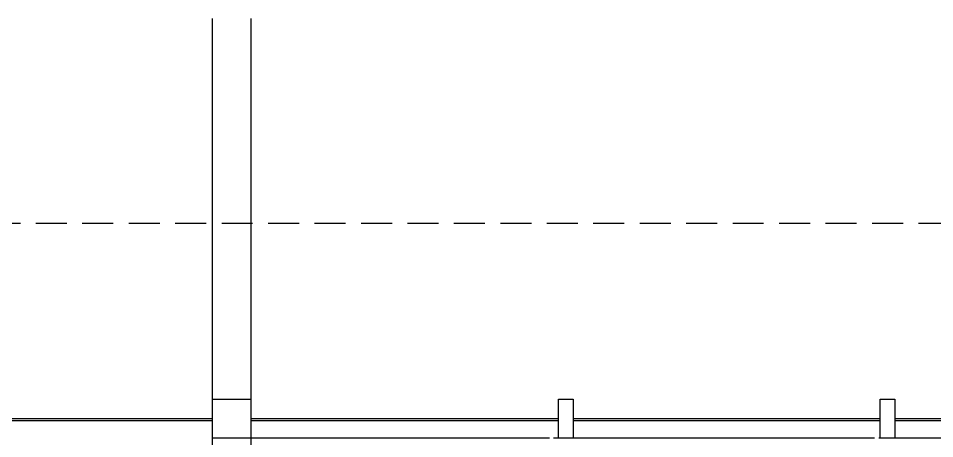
# Model space of a CAD drawing. Header units: millimetres. Extents: x 151130 to 215929, y 2134 to 34533.
# Drawn here: x 166731 to 171429, y 15528 to 17680 of the extents above; entities that cross this region are included whole.
import ezdxf

# ---------------------------------------------------------------- set-up
doc = ezdxf.new("R2010")
doc.units = ezdxf.units.MM
doc.linetypes.add('HIDDEN', pattern=[9.525, 6.35, -3.175])
for name, color, linetype in [('MUEBLES', 8, 'Continuous'), ('muros', 7, 'Continuous'), ('proy', 5, 'HIDDEN')]:
    doc.layers.add(name, color=color, linetype=linetype)

msp = doc.modelspace()

# ---------------------------------------------------------------- linework, layer by layer
at = {"layer": 'MUEBLES', "color": 6}
for p, q in [((166225, 15630.4), (167725, 15630.4)), ((167925, 15630.4), (169500, 15630.4)), ((167925, 15620.4), (169500, 15620.4)), ((169575, 15630.4), (171150, 15630.4)), ((169575, 15620.4), (171150, 15620.4)), ((171225, 15630.4), (172725, 15630.4)), ((171225, 15620.4), (172725, 15620.4))]:
    msp.add_line(p, q, dxfattribs=at)
at = {"layer": 'MUEBLES', "color": 251, "true_color": 0x636466}
for p, q in [((171120.9, 15530.4), (169475, 15530.4)), ((174541.7, 15530.4), (171141.7, 15530.4))]:
    msp.add_line(p, q, dxfattribs=at)
at = {"layer": 'MUEBLES', "color": 6}
msp.add_lwpolyline([(162835, 15620.4), (167725, 15620.4)], dxfattribs=at)
at = {"layer": 'muros', "color": 2}
msp.add_line((169454.2, 15530.4), (167725, 15530.4), dxfattribs=at)
at = {"layer": 'muros'}
for points in [[(167725, 17680.4), (167725, 5330.4), (167925, 5330.4), (167925, 5930.4)], [(167725, 15730.4), (167925, 15730.4)]]:
    msp.add_lwpolyline(points, dxfattribs=at)
at = {"layer": 'muros', "color": 2}
msp.add_lwpolyline([(167725, 15130.4), (167925, 15130.4), (167925, 17680.4)], dxfattribs=at)
at = {"layer": 'muros', "color": 1}
for points in [[(169500, 15530.4), (169500, 15730.4), (169575, 15730.4), (169575, 15530.4)], [(171150, 15530.4), (171150, 15730.4), (171225, 15730.4), (171225, 15530.4)]]:
    msp.add_lwpolyline(points, dxfattribs=at)
at = {"layer": 'proy', "color": 251, "ltscale": 25, "true_color": 0x636466}
msp.add_line((184125, 16630.4), (162065, 16630.4), dxfattribs=at)

doc.saveas('drawing.dxf')
